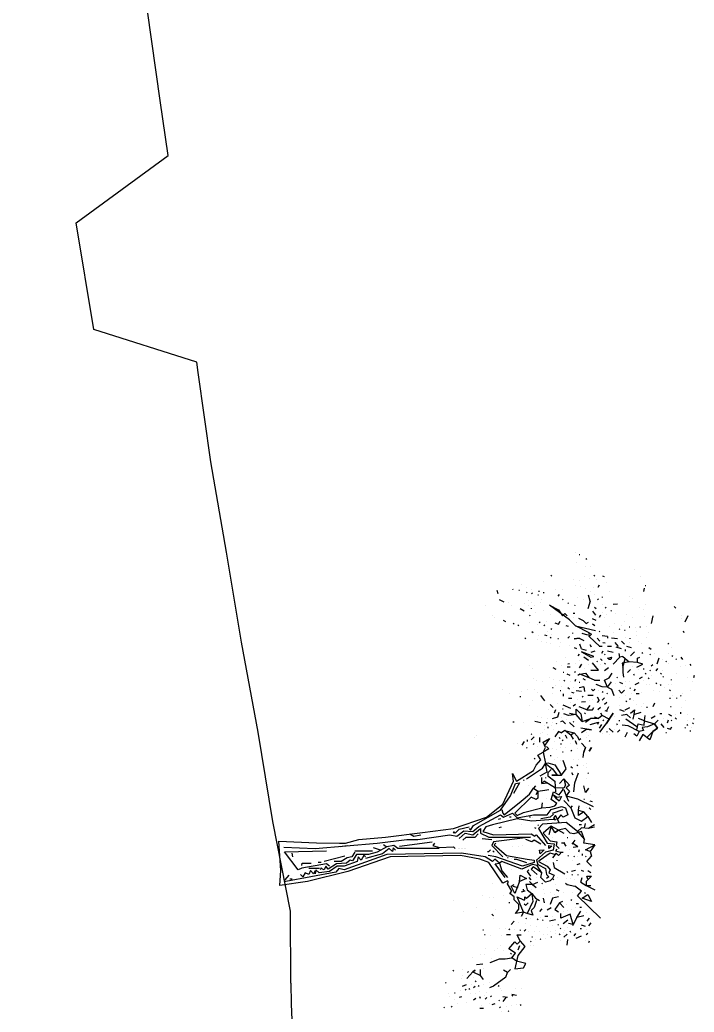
# Model space of a CAD drawing. Header units: inches. Extents: x -3368894 to 5148796, y 84 to 10864301.
# Drawn here: x 501850.91 to 501857.84, y 4346392.54 to 4346402.74 of the extents above; entities that cross this region are included whole.
import ezdxf

# ---------------------------------------------------------------- set-up
doc = ezdxf.new("R2010")
doc.units = ezdxf.units.IN
doc.header["$MEASUREMENT"] = 0
doc.layers.add('cm_linea di terra', color=4, linetype='Continuous', lineweight=25)
doc.layers.add('cp_alberi_linea', color=103, linetype='Continuous')

# ---------------------------------------------------------------- blocks, each defined once
blk = doc.blocks.new('tamarix')
at = {"layer": 'cp_alberi_linea', "color": 0, "linetype": 'ByBlock'}
for p, q in [((-0.006, -0.286), (0, 0)), ((0, 0), (0.149, -0.035)), ((0.03, -0.067), (0.032, -0.053)), ((0.04, -0.588), (0.03, -0.067)), ((0.047, -0.063), (0.087, -0.11)), ((0.125, -0.212), (0.331, -0.102)), ((0.149, -0.035), (0.298, -0.049)), ((0.331, -0.102), (0.271, -0.528)), ((0.298, -0.049), (0.451, -0.064)), ((0.38, -0.102), (0.316, -0.42)), ((0.451, -0.064), (0.37, -0.441)), ((0.043, -0.134), (0.046, -0.11)), ((0.267, -0.178), (0.306, -0.177)), ((0.026, -0.712), (-0.006, -0.286)), ((0.048, -0.247), (0.075, -0.228)), ((0.084, -0.277), (0.048, -0.247)), ((0.061, -0.311), (0.084, -0.277)), ((0.136, -0.252), (0.125, -0.212)), ((0.141, -0.509), (0.136, -0.252)), ((0.166, -0.257), (0.189, -0.261)), ((0.189, -0.261), (0.174, -0.354)), ((0.096, -0.389), (0.058, -0.375)), ((0.098, -0.334), (0.061, -0.311)), ((0.061, -0.359), (0.098, -0.334)), ((0.09, -0.381), (0.061, -0.359)), ((0.061, -0.417), (0.096, -0.389)), ((0.106, -0.431), (0.124, -0.322)), ((0.057, -0.526), (0.061, -0.417)), ((0.082, -0.475), (0.092, -0.46)), ((0.119, -0.498), (0.082, -0.475)), ((0.083, -0.516), (0.119, -0.498)), ((0.11, -0.449), (0.089, -0.435)), ((0.092, -0.46), (0.11, -0.449)), ((0.113, -0.535), (0.141, -0.509)), ((0.164, -0.457), (0.169, -0.425)), ((0.187, -0.708), (0.168, -0.489)), ((0.316, -0.42), (0.267, -1.055)), ((0.37, -0.441), (0.329, -0.676)), ((0.074, -0.624), (0.04, -0.588)), ((0.1, -0.614), (0.057, -0.526)), ((0.125, -0.609), (0.083, -0.516)), ((0.115, -0.712), (0.125, -0.609)), ((0.14, -0.659), (0.152, -0.589)), ((0.105, -1.165), (0.026, -0.712)), ((0.049, -0.678), (0.074, -0.624)), ((0.134, -1.136), (0.049, -0.678)), ((0.088, -0.684), (0.1, -0.614)), ((0.114, -0.822), (0.088, -0.684)), ((0.139, -0.755), (0.115, -0.712)), ((0.167, -0.728), (0.14, -0.659)), ((0.295, -0.677), (0.293, -0.749)), ((0.329, -0.676), (0.319, -0.736)), ((0.128, -0.777), (0.139, -0.755)), ((0.185, -0.827), (0.128, -0.777)), ((0.169, -0.776), (0.167, -0.728)), ((0.211, -0.814), (0.169, -0.776)), ((0.319, -0.736), (0.334, -0.875)), ((0.159, -0.839), (0.114, -0.822)), ((0.121, -0.864), (0.159, -0.839)), ((0.163, -0.902), (0.121, -0.864)), ((0.148, -1.091), (0.13, -0.913)), ((0.146, -0.916), (0.163, -0.902)), ((0.164, -0.95), (0.185, -0.827)), ((0.225, -0.817), (0.195, -0.996)), ((0.334, -0.875), (0.313, -1.152)), ((0.173, -1.04), (0.164, -0.95)), ((0.227, -1.008), (0.192, -1.074)), ((0.19, -1.17), (0.148, -1.091)), ((0.211, -1.149), (0.173, -1.04)), ((0.212, -1.142), (0.24, -1.116)), ((0.238, -1.082), (0.238, -1.082)), ((0.267, -1.055), (0.254, -1.364)), ((0.002, -1.88), (0.105, -1.165)), ((0.024, -1.893), (0.134, -1.136)), ((0.155, -1.197), (0.19, -1.17)), ((0.193, -1.211), (0.155, -1.197)), ((0.166, -1.23), (0.193, -1.211)), ((0.176, -1.256), (0.215, -1.222)), ((0.215, -1.222), (0.211, -1.149)), ((0.313, -1.152), (0.298, -1.532)), ((0.107, -1.675), (0.176, -1.256)), ((0.197, -1.276), (0.189, -1.617)), ((0.254, -1.364), (0.236, -1.474)), ((0.305, -1.404), (0.275, -1.439)), ((-1.508, -1.465), (-1.514, -1.456)), ((-1.373, -1.527), (-1.373, -1.527)), ((-1.269, -1.521), (-1.261, -1.515)), ((0.236, -1.474), (0.229, -1.807)), ((0.275, -1.439), (0.278, -1.512)), ((-1.512, -1.545), (-1.52, -1.534)), ((-1.497, -1.603), (-1.497, -1.603)), ((-1.446, -1.58), (-1.446, -1.58)), ((-1.434, -1.654), (-1.437, -1.629)), ((-1.408, -1.538), (-1.408, -1.538)), ((-1.384, -1.597), (-1.383, -1.59)), ((-1.151, -1.619), (-1.157, -1.611)), ((0.15, -1.617), (0.117, -1.677)), ((0.171, -1.638), (0.15, -1.617)), ((0.298, -1.532), (0.286, -1.855)), ((-1.498, -1.691), (-1.498, -1.691)), ((-1.372, -1.654), (-1.372, -1.654)), ((-1.365, -1.713), (-1.37, -1.702)), ((-1.318, -1.721), (-1.328, -1.678)), ((-1.248, -1.684), (-1.248, -1.684)), ((-1.22, -1.703), (-1.22, -1.703)), ((-1.157, -1.714), (-1.157, -1.714)), ((0.117, -1.677), (0.1, -1.824)), ((-1.587, -1.858), (-1.581, -1.821)), ((-1.474, -1.798), (-1.487, -1.772)), ((-1.419, -1.752), (-1.419, -1.752)), ((-1.419, -1.807), (-1.419, -1.807)), ((-1.364, -1.751), (-1.37, -1.743)), ((-1.35, -1.811), (-1.361, -1.792)), ((-1.32, -1.775), (-1.32, -1.775)), ((-1.295, -1.827), (-1.303, -1.819)), ((-1.257, -1.738), (-1.197, -1.812)), ((-1.254, -1.81), (-1.254, -1.81)), ((-1.197, -1.812), (-1.249, -1.883)), ((-1.189, -1.766), (-1.197, -1.755)), ((-1.197, -1.812), (-1.187, -1.838)), ((-1.187, -1.838), (-1.197, -1.812)), ((-1.057, -1.835), (-1.057, -1.835)), ((-0.576, -1.819), (-0.576, -1.819)), ((-0.443, -1.735), (-0.443, -1.735)), ((0.1, -1.824), (0.081, -1.838)), ((0.229, -1.807), (0.204, -1.875)), ((-1.553, -1.84), (-1.553, -1.84)), ((-1.543, -1.923), (-1.543, -1.923)), ((-1.483, -1.909), (-1.497, -1.89)), ((-1.482, -1.844), (-1.465, -1.84)), ((-1.458, -1.889), (-1.458, -1.889)), ((-1.43, -1.917), (-1.43, -1.917)), ((-1.411, -1.849), (-1.411, -1.849)), ((-1.347, -1.85), (-1.355, -1.841)), ((-1.34, -1.899), (-1.34, -1.899)), ((-1.294, -1.906), (-1.249, -1.883)), ((-1.249, -1.883), (-1.186, -1.893)), ((-1.184, -1.924), (-1.184, -1.924)), ((-1.137, -1.925), (-1.133, -1.861)), ((-1.033, -1.918), (-1.033, -1.918)), ((-0.067, -2.07), (0.002, -1.88)), ((-0.053, -2.127), (0.024, -1.893)), ((0.065, -1.931), (0.065, -1.931)), ((0.068, -1.915), (0.068, -1.915)), ((0.07, -1.901), (0.07, -1.901)), ((0.073, -1.885), (0.073, -1.885)), ((0.076, -1.868), (0.076, -1.868)), ((0.154, -1.929), (0.179, -1.967)), ((0.177, -1.894), (0.22, -1.964)), ((0.204, -1.875), (0.246, -1.954)), ((0.245, -1.858), (0.237, -1.864)), ((0.237, -1.864), (0.27, -1.91)), ((0.239, -1.847), (0.254, -1.859)), ((0.27, -1.91), (0.277, -2.014)), ((0.286, -1.855), (0.347, -2.209)), ((-1.65, -2.039), (-1.65, -2.039)), ((-1.602, -2.033), (-1.607, -2.022)), ((-1.56, -1.982), (-1.564, -1.95)), ((-1.53, -2.035), (-1.536, -2.027)), ((-1.477, -1.958), (-1.482, -1.947)), ((-1.38, -1.997), (-1.388, -1.955)), ((-1.308, -2.136), (-1.38, -1.997)), ((-1.334, -1.964), (-1.334, -1.964)), ((-1.133, -2.004), (-1.111, -2.104)), ((-1.098, -2.027), (-1.098, -2.027)), ((-1.039, -1.958), (-1.039, -1.958)), ((-0.979, -1.982), (-0.979, -1.982)), ((-0.845, -1.997), (-0.844, -1.99)), ((-0.795, -1.988), (-0.794, -1.981)), ((-0.551, -1.957), (-0.551, -1.957)), ((-0.445, -2.039), (-0.445, -2.039)), ((0.063, -1.947), (0.063, -1.947)), ((0.179, -1.967), (0.164, -2.06)), ((0.22, -1.964), (0.191, -2.04)), ((0.246, -1.954), (0.223, -2.046)), ((0.26, -2.011), (0.241, -2.025)), ((0.241, -2.025), (0.283, -2.063)), ((-1.653, -2.11), (-1.661, -2.102)), ((-1.611, -2.093), (-1.611, -2.093)), ((-1.515, -2.102), (-1.549, -2.065)), ((-1.518, -2.118), (-1.503, -2.073)), ((-1.441, -2.073), (-1.441, -2.073)), ((-1.415, -2.063), (-1.415, -2.063)), ((-1.38, -2.052), (-1.388, -2.044)), ((-1.308, -2.136), (-1.264, -2.16)), ((-1.264, -2.16), (-1.234, -2.124)), ((-1.111, -2.104), (-1.12, -2.16)), ((-1.024, -2.07), (-1.024, -2.07)), ((-1.005, -2.097), (-1.005, -2.097)), ((-0.98, -2.135), (-0.98, -2.135)), ((-0.863, -2.049), (-0.863, -2.049)), ((-0.696, -2.11), (-0.696, -2.11)), ((-0.666, -2.115), (-0.647, -2.101)), ((-0.473, -2.106), (-0.473, -2.106)), ((-0.115, -2.157), (-0.067, -2.07)), ((-0.112, -2.196), (-0.053, -2.127)), ((0.138, -2.127), (0.113, -2.226)), ((0.195, -2.12), (0.141, -2.199)), ((0.164, -2.06), (0.191, -2.095)), ((0.191, -2.04), (0.241, -2.127)), ((0.241, -2.127), (0.195, -2.12)), ((0.223, -2.046), (0.267, -2.115)), ((0.267, -2.115), (0.348, -2.353)), ((0.283, -2.063), (0.394, -2.361)), ((-1.613, -2.246), (-1.618, -2.236)), ((-1.605, -2.2), (-1.605, -2.2)), ((-1.604, -2.152), (-1.604, -2.152)), ((-1.512, -2.215), (-1.495, -2.17)), ((-1.496, -2.177), (-1.511, -2.167)), ((-1.44, -2.217), (-1.44, -2.217)), ((-1.236, -2.196), (-1.264, -2.16)), ((-1.237, -2.243), (-1.244, -2.331)), ((-1.109, -2.295), (-1.237, -2.243)), ((-1.163, -2.272), (-1.122, -2.231)), ((-1.12, -2.16), (-1.122, -2.231)), ((-1.122, -2.231), (-1.082, -2.276)), ((-1.082, -2.276), (-1.024, -2.214)), ((-1.074, -2.229), (-1.082, -2.221)), ((-1.031, -2.157), (-1.031, -2.157)), ((-1.024, -2.214), (-0.964, -2.288)), ((-0.887, -2.253), (-0.88, -2.213)), ((-0.881, -2.158), (-0.881, -2.158)), ((-0.817, -2.209), (-0.817, -2.209)), ((-0.799, -2.155), (-0.799, -2.155)), ((-0.607, -2.148), (-0.607, -2.148)), ((-0.479, -2.145), (-0.479, -2.145)), ((-0.348, -2.263), (-0.115, -2.157)), ((-0.331, -2.16), (-0.331, -2.16)), ((-0.296, -2.295), (-0.139, -2.216)), ((-0.208, -2.491), (-0.071, -2.236)), ((-0.139, -2.216), (-0.14, -2.263)), ((-0.14, -2.263), (-0.093, -2.223)), ((-0.093, -2.223), (-0.112, -2.196)), ((0.052, -2.216), (-0.082, -2.306)), ((0.055, -2.24), (-0.075, -2.346)), ((-0.071, -2.236), (-0.044, -2.16)), ((-0.022, -2.228), (-0.005, -2.214)), ((-0.003, -2.159), (-0.006, -2.175)), ((-0.006, -2.175), (0.008, -2.192)), ((0.087, -2.238), (0.052, -2.216)), ((0.069, -2.259), (0.055, -2.24)), ((0.141, -2.199), (0.072, -2.619)), ((0.072, -2.619), (0.087, -2.238)), ((0.207, -2.146), (0.156, -2.25)), ((0.249, -2.184), (0.207, -2.146)), ((0.26, -2.257), (0.249, -2.184)), ((0.347, -2.209), (0.453, -2.394)), ((1.176, -2.216), (1.176, -2.216)), ((1.195, -2.244), (1.195, -2.244)), ((-1.451, -2.28), (-1.451, -2.28)), ((-1.269, -2.293), (-1.269, -2.293)), ((-1.244, -2.331), (-1.201, -2.362)), ((-1.201, -2.362), (-1.163, -2.272)), ((-1.027, -2.381), (-1.109, -2.295)), ((-1.012, -2.328), (-1.055, -2.304)), ((-0.966, -2.343), (-1.027, -2.381)), ((-0.964, -2.288), (-0.991, -2.308)), ((-0.991, -2.308), (-0.966, -2.343)), ((-0.966, -2.343), (-0.898, -2.323)), ((-0.898, -2.323), (-0.905, -2.362)), ((-0.841, -2.308), (-0.841, -2.308)), ((-0.825, -2.256), (-0.831, -2.245)), ((-0.754, -2.316), (-0.781, -2.278)), ((-0.676, -2.424), (-0.679, -2.342)), ((-0.679, -2.342), (-0.638, -2.382)), ((-0.56, -2.3), (-0.558, -2.29)), ((-0.507, -2.356), (-0.466, -2.315)), ((-0.475, -2.368), (-0.392, -2.341)), ((-0.472, -2.249), (-0.472, -2.249)), ((-0.466, -2.315), (-0.447, -2.342)), ((-0.447, -2.342), (-0.363, -2.308)), ((-0.392, -2.341), (-0.381, -2.377)), ((-0.363, -2.308), (-0.347, -2.318)), ((-0.332, -2.313), (-0.348, -2.263)), ((-0.347, -2.318), (-0.34, -2.319)), ((-0.34, -2.319), (-0.332, -2.313)), ((-0.221, -2.274), (-0.3, -2.318)), ((-0.24, -2.479), (-0.127, -2.289)), ((-0.14, -2.263), (-0.221, -2.274)), ((-0.075, -2.346), (-0.146, -2.549)), ((-0.127, -2.289), (-0.14, -2.263)), ((0.156, -2.25), (0.103, -2.631)), ((0.223, -2.34), (0.217, -2.315)), ((0.28, -2.516), (0.26, -2.257)), ((0.308, -2.346), (0.305, -2.322)), ((-1.023, -2.439), (-1.023, -2.439)), ((-0.984, -2.452), (-0.99, -2.444)), ((-0.88, -2.445), (-0.88, -2.445)), ((-0.859, -2.418), (-0.872, -2.399)), ((-0.85, -2.362), (-0.857, -2.361)), ((-0.796, -2.428), (-0.796, -2.428)), ((-0.778, -2.359), (-0.778, -2.359)), ((-0.744, -2.444), (-0.749, -2.436)), ((-0.676, -2.424), (-0.718, -2.393)), ((-0.698, -2.459), (-0.676, -2.424)), ((-0.698, -2.459), (-0.676, -2.424)), ((-0.676, -2.424), (-0.512, -2.386)), ((-0.638, -2.382), (-0.591, -2.39)), ((-0.593, -2.445), (-0.61, -2.459)), ((-0.591, -2.39), (-0.537, -2.351)), ((-0.552, -2.444), (-0.555, -2.458)), ((-0.512, -2.386), (-0.552, -2.444)), ((-0.537, -2.351), (-0.507, -2.356)), ((-0.36, -2.435), (-0.475, -2.368)), ((-0.468, -2.472), (-0.472, -2.434)), ((-0.395, -2.358), (-0.42, -2.409)), ((-0.36, -2.435), (-0.298, -2.453)), ((-0.341, -2.51), (-0.36, -2.435)), ((-0.36, -2.435), (-0.36, -2.435)), ((-0.222, -2.369), (-0.222, -2.369)), ((-0.129, -2.442), (-0.178, -2.537)), ((-0.125, -2.419), (-0.129, -2.442)), ((-0.112, -2.387), (-0.112, -2.387)), ((-0.101, -2.358), (-0.099, -2.351)), ((0.008, -2.424), (0.008, -2.424)), ((0.307, -2.456), (0.309, -2.442)), ((0.348, -2.353), (0.319, -2.379)), ((0.319, -2.379), (0.344, -2.479)), ((0.36, -2.379), (0.341, -2.39)), ((0.341, -2.39), (0.453, -2.586)), ((0.399, -2.376), (0.36, -2.379)), ((0.394, -2.361), (0.524, -2.485)), ((0.453, -2.394), (0.668, -2.54)), ((-1.028, -2.469), (-1.028, -2.469)), ((-0.977, -2.556), (-0.983, -2.548)), ((-0.975, -2.501), (-0.975, -2.501)), ((-0.947, -2.475), (-0.946, -2.466)), ((-0.89, -2.508), (-0.89, -2.508)), ((-0.846, -2.53), (-0.846, -2.53)), ((-0.82, -2.472), (-0.82, -2.472)), ((-0.757, -2.482), (-0.757, -2.482)), ((-0.724, -2.512), (-0.698, -2.459)), ((-0.674, -2.503), (-0.724, -2.512)), ((-0.584, -2.535), (-0.698, -2.459)), ((-0.647, -2.539), (-0.674, -2.503)), ((-0.581, -2.574), (-0.647, -2.539)), ((-0.61, -2.459), (-0.59, -2.486)), ((-0.503, -2.538), (-0.584, -2.535)), ((-0.503, -2.538), (-0.556, -2.57)), ((-0.555, -2.458), (-0.524, -2.463)), ((-0.524, -2.463), (-0.541, -2.477)), ((-0.541, -2.477), (-0.503, -2.538)), ((-0.458, -2.498), (-0.503, -2.538)), ((-0.46, -2.467), (-0.468, -2.472)), ((-0.459, -2.46), (-0.443, -2.462)), ((-0.4, -2.493), (-0.458, -2.498)), ((-0.456, -2.539), (-0.456, -2.539)), ((-0.412, -2.563), (-0.4, -2.493)), ((-0.376, -2.535), (-0.412, -2.563)), ((-0.335, -2.535), (-0.362, -2.554)), ((-0.298, -2.453), (-0.341, -2.51)), ((-0.272, -2.529), (-0.324, -2.554)), ((-0.258, -2.548), (-0.272, -2.529)), ((-0.211, -2.596), (-0.24, -2.479)), ((-0.19, -2.614), (-0.208, -2.491)), ((-0.146, -2.549), (-0.167, -2.618)), ((-0.002, -2.487), (-0.002, -2.487)), ((0.001, -2.526), (0.001, -2.526)), ((0.22, -2.547), (0.22, -2.547)), ((0.233, -2.659), (0.28, -2.516)), ((0.344, -2.479), (0.289, -2.518)), ((0.289, -2.518), (0.293, -2.686)), ((0.34, -2.502), (0.313, -2.522)), ((0.313, -2.522), (0.333, -2.59)), ((0.476, -2.692), (0.34, -2.502)), ((0.524, -2.485), (0.641, -2.559)), ((0.642, -2.6), (0.543, -2.519)), ((0.746, -2.545), (0.663, -2.572)), ((0.668, -2.54), (0.746, -2.545)), ((-0.985, -2.603), (-0.985, -2.603)), ((-0.949, -2.633), (-0.949, -2.633)), ((-0.942, -2.586), (-0.942, -2.586)), ((-0.898, -2.555), (-0.898, -2.555)), ((-0.872, -2.645), (-0.872, -2.645)), ((-0.788, -2.611), (-0.794, -2.603)), ((-0.77, -2.559), (-0.778, -2.551)), ((-0.763, -2.663), (-0.758, -2.633)), ((-0.761, -2.592), (-0.761, -2.592)), ((-0.676, -2.615), (-0.696, -2.588)), ((-0.569, -2.647), (-0.617, -2.649)), ((-0.556, -2.57), (-0.586, -2.606)), ((-0.412, -2.563), (-0.45, -2.595)), ((-0.412, -2.563), (-0.397, -2.62)), ((-0.348, -2.612), (-0.348, -2.612)), ((-0.255, -2.572), (-0.319, -2.626)), ((-0.31, -2.675), (-0.236, -2.599)), ((-0.31, -2.675), (-0.226, -2.641)), ((-0.22, -2.65), (-0.27, -2.72)), ((-0.236, -2.599), (-0.255, -2.572)), ((-0.226, -2.641), (-0.211, -2.596)), ((-0.171, -2.641), (-0.22, -2.65)), ((-0.167, -2.618), (-0.19, -2.614)), ((-0.107, -2.747), (-0.171, -2.641)), ((-0.016, -2.714), (0.036, -2.651)), ((0.023, -2.625), (0.056, -2.568)), ((0.036, -2.651), (0.023, -2.625)), ((0.103, -2.631), (0.074, -2.667)), ((0.275, -2.652), (0.276, -2.643)), ((0.333, -2.59), (0.349, -2.784)), ((0.453, -2.586), (0.509, -2.681)), ((0.641, -2.559), (0.642, -2.6)), ((0.664, -2.651), (0.659, -2.643)), ((0.663, -2.572), (0.742, -2.76)), ((1.047, -2.65), (1.047, -2.65)), ((1.263, -2.647), (1.266, -2.631)), ((1.566, -2.649), (1.566, -2.649)), ((1.617, -2.586), (1.617, -2.586)), ((2.359, -2.626), (2.359, -2.626)), ((2.381, -2.599), (2.381, -2.599)), ((2.498, -2.553), (2.498, -2.553)), ((-0.979, -2.668), (-0.978, -2.661)), ((-0.97, -2.758), (-0.961, -2.75)), ((-0.948, -2.714), (-0.948, -2.714)), ((-0.916, -2.662), (-0.916, -2.662)), ((-0.916, -2.719), (-0.916, -2.719)), ((-0.86, -2.76), (-0.866, -2.751)), ((-0.864, -2.694), (-0.864, -2.694)), ((-0.808, -2.737), (-0.812, -2.672)), ((-0.771, -2.71), (-0.771, -2.71)), ((-0.704, -2.745), (-0.734, -2.78)), ((-0.642, -2.803), (-0.704, -2.745)), ((-0.692, -2.668), (-0.675, -2.711)), ((-0.584, -2.74), (-0.643, -2.707)), ((-0.581, -2.806), (-0.584, -2.74)), ((-0.527, -2.726), (-0.527, -2.726)), ((-0.525, -2.671), (-0.525, -2.671)), ((-0.476, -2.663), (-0.476, -2.663)), ((-0.421, -2.664), (-0.413, -2.658)), ((-0.41, -2.697), (-0.356, -2.658)), ((-0.403, -2.746), (-0.41, -2.697)), ((-0.384, -2.773), (-0.403, -2.746)), ((-0.362, -2.739), (-0.374, -2.713)), ((-0.334, -2.719), (-0.362, -2.739)), ((-0.356, -2.658), (-0.31, -2.675)), ((-0.322, -2.745), (-0.354, -2.795)), ((-0.27, -2.72), (-0.334, -2.719)), ((-0.294, -2.764), (-0.322, -2.745)), ((-0.249, -2.74), (-0.294, -2.764)), ((-0.189, -2.662), (-0.249, -2.74)), ((-0.202, -2.741), (-0.202, -2.741)), ((-0.177, -2.68), (-0.189, -2.662)), ((-0.124, -2.792), (-0.177, -2.68)), ((-0.115, -2.691), (-0.074, -2.69)), ((-0.081, -2.737), (-0.115, -2.691)), ((-0.097, -2.83), (-0.107, -2.747)), ((-0.074, -2.69), (-0.081, -2.737)), ((0.085, -2.683), (-0.037, -2.759)), ((0.144, -2.717), (-0.017, -2.779)), ((0.074, -2.667), (0.085, -2.683)), ((0.184, -2.764), (0.144, -2.717)), ((0.148, -2.693), (0.157, -2.68)), ((0.175, -2.722), (0.185, -2.716)), ((0.213, -2.881), (0.233, -2.659)), ((0.264, -2.674), (0.264, -2.674)), ((0.293, -2.686), (0.27, -2.826)), ((0.444, -2.742), (0.476, -2.692)), ((0.455, -2.76), (0.444, -2.742)), ((0.525, -2.772), (0.492, -2.743)), ((0.509, -2.681), (0.565, -2.731)), ((0.565, -2.731), (0.525, -2.772)), ((0.585, -2.758), (0.565, -2.731)), ((0.604, -2.682), (0.604, -2.682)), ((0.67, -2.676), (0.75, -2.857)), ((0.985, -2.735), (0.98, -2.727)), ((1.053, -2.715), (1.018, -2.685)), ((1.065, -2.748), (1.048, -2.746)), ((1.248, -2.74), (1.248, -2.74)), ((1.519, -2.751), (1.509, -2.75)), ((2.295, -2.728), (2.315, -2.707)), ((2.5, -2.745), (2.531, -2.702)), ((2.594, -2.698), (2.628, -2.694)), ((-1.084, -2.811), (-1.029, -2.828)), ((-1.027, -2.756), (-1.027, -2.756)), ((-0.974, -2.829), (-0.999, -2.792)), ((-0.953, -2.799), (-0.953, -2.799)), ((-0.931, -2.813), (-0.931, -2.813)), ((-0.901, -2.777), (-0.909, -2.768)), ((-0.906, -2.848), (-0.906, -2.848)), ((-0.858, -2.808), (-0.829, -2.86)), ((-0.801, -2.793), (-0.754, -2.801)), ((-0.777, -2.893), (-0.801, -2.793)), ((-0.735, -2.828), (-0.735, -2.828)), ((-0.697, -2.841), (-0.642, -2.803)), ((-0.634, -2.837), (-0.642, -2.803)), ((-0.634, -2.837), (-0.634, -2.837)), ((-0.551, -2.77), (-0.551, -2.77)), ((-0.526, -2.822), (-0.507, -2.794)), ((-0.45, -2.796), (-0.45, -2.796)), ((-0.384, -2.773), (-0.401, -2.787)), ((-0.354, -2.795), (-0.384, -2.773)), ((-0.384, -2.831), (-0.384, -2.831)), ((-0.277, -2.808), (-0.358, -2.907)), ((-0.222, -2.809), (-0.277, -2.808)), ((-0.205, -2.85), (-0.212, -2.849)), ((-0.134, -2.855), (-0.174, -2.808)), ((-0.161, -2.874), (-0.134, -2.855)), ((-0.146, -2.836), (-0.124, -2.792)), ((-0.11, -2.852), (-0.132, -2.896)), ((-0.096, -2.868), (-0.11, -2.852)), ((-0.037, -2.847), (-0.097, -2.83)), ((-0.057, -2.82), (-0.075, -2.786)), ((-0.075, -2.786), (-0.043, -2.791)), ((-0.043, -2.791), (-0.057, -2.82)), ((-0.017, -2.779), (-0.037, -2.847)), ((0.002, -2.813), (-0.019, -2.881)), ((0.09, -2.756), (0.002, -2.813)), ((0.035, -2.842), (0.035, -2.842)), ((0.147, -2.846), (0.065, -2.809)), ((0.078, -2.873), (0.147, -2.846)), ((0.147, -2.846), (0.09, -2.756)), ((0.095, -2.916), (0.147, -2.846)), ((0.161, -3.006), (0.184, -2.764)), ((0.242, -2.852), (0.241, -2.756)), ((0.267, -2.89), (0.242, -2.852)), ((0.27, -2.826), (0.317, -2.874)), ((0.349, -2.784), (0.342, -2.869)), ((0.349, -2.784), (0.401, -2.799)), ((0.434, -2.846), (0.434, -2.846)), ((0.525, -2.772), (0.455, -2.76)), ((0.525, -2.772), (0.523, -2.843)), ((0.523, -2.843), (0.523, -2.884)), ((0.528, -2.957), (0.617, -2.852)), ((0.585, -2.758), (0.585, -2.758)), ((0.598, -2.825), (0.596, -2.879)), ((0.598, -2.825), (0.658, -2.835)), ((0.617, -2.852), (0.598, -2.825)), ((0.677, -2.821), (0.705, -2.897)), ((0.742, -2.76), (0.793, -2.799)), ((0.793, -2.799), (0.839, -2.855)), ((0.839, -2.855), (0.891, -2.832)), ((0.865, -2.797), (0.858, -2.786)), ((0.891, -2.832), (0.912, -2.891)), ((0.978, -2.839), (0.978, -2.839)), ((1.014, -2.812), (1.008, -2.803)), ((1.035, -2.825), (1.035, -2.825)), ((1.058, -2.788), (1.083, -2.823)), ((1.118, -2.805), (1.112, -2.797)), ((1.41, -2.829), (1.41, -2.829)), ((1.562, -2.775), (1.562, -2.775)), ((1.577, -2.832), (1.577, -2.832)), ((2.233, -2.854), (2.244, -2.846)), ((2.257, -2.81), (2.266, -2.802)), ((2.454, -2.819), (2.454, -2.819)), ((2.484, -2.783), (2.484, -2.783)), ((2.608, -2.858), (2.616, -2.853)), ((-1.029, -2.916), (-1.015, -2.973)), ((-0.981, -2.914), (-1.002, -2.896)), ((-0.964, -2.869), (-0.949, -2.865)), ((-0.884, -2.906), (-0.897, -2.897)), ((-0.884, -2.906), (-0.867, -2.861)), ((-0.884, -2.906), (-0.777, -2.893)), ((-0.821, -2.957), (-0.884, -2.906)), ((-0.821, -2.957), (-0.764, -3.007)), ((-0.816, -3.03), (-0.821, -2.957)), ((-0.736, -2.876), (-0.736, -2.876)), ((-0.733, -2.917), (-0.733, -2.917)), ((-0.67, -2.87), (-0.67, -2.87)), ((-0.64, -2.932), (-0.631, -2.924)), ((-0.557, -2.953), (-0.557, -2.953)), ((-0.55, -2.866), (-0.55, -2.866)), ((-0.469, -2.912), (-0.498, -2.987)), ((-0.452, -2.898), (-0.469, -2.912)), ((-0.407, -2.913), (-0.407, -2.913)), ((-0.354, -2.938), (-0.339, -2.934)), ((-0.142, -2.902), (-0.161, -2.874)), ((-0.132, -2.896), (-0.136, -2.926)), ((-0.055, -2.868), (-0.093, -2.893)), ((-0.081, -2.967), (-0.038, -2.95)), ((-0.019, -2.881), (-0.055, -2.868)), ((-0.046, -2.958), (-0.041, -2.925)), ((0.095, -2.916), (0.056, -2.965)), ((0.078, -2.873), (0.095, -2.916)), ((0.095, -2.916), (0.078, -2.873)), ((0.1, -2.989), (0.095, -2.916)), ((0.173, -2.936), (0.249, -2.911)), ((0.247, -2.965), (0.2, -2.917)), ((0.202, -2.903), (0.213, -2.881)), ((0.229, -2.884), (0.202, -2.903)), ((0.249, -2.911), (0.229, -2.884)), ((0.277, -2.882), (0.297, -2.998)), ((0.317, -2.874), (0.332, -2.987)), ((0.342, -2.869), (0.35, -2.918)), ((0.35, -2.918), (0.37, -2.945)), ((0.37, -2.945), (0.419, -2.891)), ((0.389, -2.972), (0.418, -2.946)), ((0.418, -2.946), (0.462, -2.922)), ((0.419, -2.891), (0.492, -2.927)), ((0.433, -2.955), (0.432, -3.003)), ((0.462, -2.922), (0.433, -2.955)), ((0.492, -2.927), (0.452, -2.982)), ((0.6, -2.959), (0.489, -2.95)), ((0.516, -3.033), (0.528, -2.957)), ((0.665, -2.898), (0.6, -2.959)), ((0.606, -2.922), (0.606, -2.922)), ((0.652, -2.872), (0.645, -2.871)), ((0.656, -2.992), (0.665, -2.938)), ((0.665, -2.938), (0.656, -2.992)), ((0.727, -2.956), (0.656, -2.992)), ((0.695, -2.903), (0.665, -2.898)), ((0.722, -2.941), (0.695, -2.903)), ((0.705, -2.897), (0.792, -2.895)), ((0.792, -2.895), (0.727, -2.956)), ((0.75, -2.857), (0.792, -2.895)), ((0.797, -2.92), (0.763, -2.986)), ((0.912, -2.891), (0.792, -2.895)), ((0.792, -2.895), (0.797, -2.92)), ((0.862, -2.964), (0.863, -2.954)), ((0.936, -2.952), (0.912, -2.891)), ((0.912, -2.891), (0.955, -2.922)), ((0.963, -2.932), (0.936, -2.952)), ((0.955, -2.922), (1.015, -2.907)), ((1.041, -2.976), (0.979, -2.918)), ((1.015, -2.907), (1.041, -2.976)), ((1.067, -2.878), (1.021, -2.87)), ((1.103, -2.891), (1.103, -2.891)), ((1.116, -2.917), (1.116, -2.917)), ((1.143, -2.938), (1.143, -2.938)), ((1.176, -2.944), (1.176, -2.944)), ((1.212, -2.916), (1.238, -2.858)), ((1.264, -2.934), (1.264, -2.934)), ((1.281, -2.889), (1.281, -2.889)), ((1.451, -2.869), (1.451, -2.869)), ((1.526, -2.937), (1.526, -2.937)), ((1.564, -2.912), (1.564, -2.912)), ((1.655, -2.941), (1.655, -2.941)), ((1.674, -2.913), (1.674, -2.913)), ((1.777, -2.923), (1.777, -2.923)), ((1.813, -2.895), (1.813, -2.895)), ((2.092, -2.903), (2.1, -2.894)), ((2.374, -2.932), (2.403, -2.896)), ((2.45, -2.945), (2.45, -2.945)), ((2.591, -2.92), (2.592, -2.913)), ((2.649, -2.946), (2.649, -2.946)), ((-1.081, -3.041), (-1.096, -3.032)), ((-1.068, -3.005), (-1.068, -3.005)), ((-1.002, -3.04), (-1.013, -3.021)), ((-0.961, -3.037), (-0.961, -3.037)), ((-0.945, -2.985), (-0.942, -2.969)), ((-0.928, -3.028), (-0.905, -2.991)), ((-0.848, -3.08), (-0.874, -3.051)), ((-0.867, -3.196), (-0.603, -3)), ((-0.726, -3.021), (-0.723, -3.004)), ((-0.716, -2.958), (-0.716, -2.958)), ((-0.684, -2.997), (-0.68, -2.973)), ((-0.682, -3.131), (-0.634, -3.043)), ((-0.634, -3.043), (-0.606, -3.105)), ((-0.603, -3), (-0.563, -3.048)), ((-0.563, -3.048), (-0.498, -2.987)), ((-0.469, -3.056), (-0.51, -3.104)), ((-0.469, -3.056), (-0.424, -3.078)), ((-0.428, -2.998), (-0.428, -2.998)), ((-0.415, -2.96), (-0.415, -2.96)), ((-0.386, -3.036), (-0.393, -3.035)), ((-0.385, -2.981), (-0.377, -2.975)), ((-0.343, -3.019), (-0.346, -2.98)), ((-0.281, -3.077), (-0.285, -3.045)), ((-0.231, -3.006), (-0.231, -3.006)), ((-0.195, -3.036), (-0.201, -3.028)), ((-0.185, -2.973), (-0.177, -2.968)), ((-0.117, -2.994), (-0.117, -2.994)), ((-0.107, -3.082), (-0.106, -3.034)), ((-0.107, -3.082), (-0.059, -3.035)), ((-0.032, -3.063), (-0.067, -3.026)), ((0.003, -2.997), (0.004, -2.99)), ((0.032, -3.066), (0.045, -3.028)), ((0.045, -3.028), (0.1, -2.989)), ((0.049, -3.107), (0.161, -3.006)), ((0.22, -2.985), (0.247, -2.965)), ((0.235, -3.035), (0.22, -2.985)), ((0.309, -3.023), (0.235, -3.035)), ((0.389, -3.02), (0.3, -3.077)), ((0.332, -2.987), (0.309, -3.023)), ((0.431, -3.051), (0.374, -3.065)), ((0.431, -3.051), (0.382, -3.162)), ((0.432, -3.003), (0.389, -2.972)), ((0.389, -3.02), (0.389, -3.02)), ((0.498, -3.038), (0.431, -3.051)), ((0.473, -3.091), (0.431, -3.051)), ((0.452, -2.982), (0.499, -3.031)), ((0.499, -3.031), (0.516, -3.033)), ((0.542, -3.062), (0.514, -3.04)), ((0.608, -3.056), (0.535, -3.101)), ((0.608, -3.056), (0.542, -3.062)), ((0.569, -3.002), (0.608, -3.056)), ((0.608, -3.056), (0.608, -3.056)), ((0.763, -2.986), (0.649, -3.039)), ((0.656, -2.992), (0.649, -3.039)), ((0.649, -3.039), (0.704, -3.096)), ((0.8, -3.049), (0.8, -3.049)), ((0.823, -2.996), (0.823, -2.996)), ((0.834, -3.031), (0.834, -3.031)), ((0.912, -3.034), (0.912, -3.034)), ((0.936, -2.99), (0.936, -2.99)), ((1.002, -3.025), (1.002, -3.025)), ((1.096, -3.081), (1.049, -3.033)), ((1.085, -2.96), (1.085, -2.96)), ((1.128, -3.031), (1.128, -3.031)), ((1.161, -2.979), (1.147, -2.977)), ((1.17, -3.022), (1.17, -3.022)), ((1.2, -3.033), (1.2, -3.033)), ((1.208, -2.98), (1.202, -2.972)), ((1.239, -3.04), (1.246, -3.099)), ((1.248, -2.986), (1.248, -2.986)), ((1.338, -3.018), (1.338, -3.018)), ((1.347, -3.067), (1.383, -3.04)), ((1.431, -2.993), (1.491, -2.962)), ((1.628, -3.001), (1.628, -3.001)), ((2.063, -3.018), (2.063, -3.018)), ((2.107, -3.039), (2.107, -3.039)), ((2.139, -2.989), (2.151, -2.975)), ((2.211, -3.049), (2.211, -3.049)), ((2.248, -2.967), (2.248, -2.967)), ((2.317, -2.987), (2.325, -2.979)), ((2.345, -3.047), (2.345, -3.047)), ((2.392, -3.007), (2.385, -3.006)), ((2.411, -3.041), (2.411, -3.041)), ((2.421, -2.981), (2.421, -2.981)), ((2.446, -3.016), (2.446, -3.016)), ((2.473, -2.996), (2.473, -2.996)), ((2.536, -3.047), (2.547, -3.04)), ((2.555, -2.993), (2.563, -2.987)), ((2.578, -3.045), (2.578, -3.045)), ((2.61, -2.995), (2.61, -2.995)), ((-0.982, -3.067), (-0.982, -3.067)), ((-0.897, -3.088), (-0.924, -3.06)), ((-0.791, -3.065), (-0.791, -3.065)), ((-0.606, -3.105), (-0.682, -3.131)), ((-0.593, -3.083), (-0.584, -3.075)), ((-0.51, -3.104), (-0.571, -3.183)), ((-0.554, -3.08), (-0.554, -3.08)), ((-0.51, -3.104), (-0.518, -3.151)), ((-0.47, -3.111), (-0.51, -3.104)), ((-0.426, -3.173), (-0.47, -3.111)), ((-0.45, -3.131), (-0.418, -3.126)), ((-0.418, -3.126), (-0.426, -3.173)), ((-0.392, -3.171), (-0.364, -3.145)), ((-0.367, -3.104), (-0.353, -3.082)), ((-0.323, -3.19), (-0.269, -3.151)), ((-0.269, -3.151), (-0.223, -3.206)), ((-0.221, -3.152), (-0.213, -3.146)), ((-0.185, -3.117), (-0.201, -3.114)), ((-0.2, -3.067), (-0.2, -3.067)), ((-0.174, -3.2), (-0.15, -3.156)), ((-0.14, -3.093), (-0.162, -3.082)), ((-0.15, -3.156), (-0.112, -3.258)), ((-0.112, -3.258), (-0.078, -3.151)), ((-0.078, -3.151), (-0.042, -3.164)), ((0.049, -3.107), (-0.042, -3.164)), ((-0.042, -3.164), (0.042, -3.147)), ((0.042, -3.147), (0.032, -3.066)), ((0.08, -3.153), (0.049, -3.107)), ((0.061, -3.222), (0.08, -3.153)), ((0.087, -3.066), (0.087, -3.066)), ((0.112, -3.159), (0.116, -3.135)), ((0.194, -3.1), (0.15, -3.165)), ((0.3, -3.077), (0.194, -3.1)), ((0.239, -3.203), (0.21, -3.144)), ((0.21, -3.144), (0.264, -3.152)), ((0.264, -3.152), (0.239, -3.203)), ((0.264, -3.152), (0.309, -3.167)), ((0.3, -3.077), (0.321, -3.097)), ((0.458, -3.136), (0.55, -3.159)), ((0.511, -3.064), (0.473, -3.091)), ((0.535, -3.101), (0.511, -3.064)), ((0.55, -3.159), (0.644, -3.215)), ((0.629, -3.155), (0.655, -3.145)), ((0.7, -3.16), (0.719, -3.146)), ((0.704, -3.096), (0.795, -3.079)), ((0.879, -3.093), (0.88, -3.086)), ((0.922, -3.124), (0.922, -3.124)), ((0.929, -3.078), (0.929, -3.078)), ((0.969, -3.084), (0.962, -3.083)), ((0.995, -3.112), (1.006, -3.107)), ((1.012, -3.156), (1.047, -3.145)), ((1.024, -3.086), (1.034, -3.078)), ((1.038, -3.198), (1.095, -3.145)), ((1.095, -3.145), (1.056, -3.235)), ((1.077, -3.109), (1.096, -3.081)), ((1.096, -3.081), (1.077, -3.109)), ((1.077, -3.109), (1.096, -3.081)), ((1.095, -3.145), (1.077, -3.109)), ((1.199, -3.139), (1.164, -3.164)), ((1.186, -3.072), (1.179, -3.071)), ((1.195, -3.121), (1.199, -3.139)), ((1.231, -3.134), (1.231, -3.134)), ((1.246, -3.099), (1.29, -3.12)), ((1.32, -3.087), (1.29, -3.065)), ((1.314, -3.165), (1.315, -3.158)), ((1.386, -3.122), (1.386, -3.122)), ((1.495, -3.082), (1.495, -3.082)), ((1.547, -3.1), (1.549, -3.091)), ((1.567, -3.127), (1.567, -3.127)), ((1.632, -3.121), (1.632, -3.121)), ((1.656, -3.077), (1.656, -3.077)), ((1.729, -3.161), (1.75, -3.133)), ((2.004, -3.142), (2.004, -3.142)), ((2.024, -3.107), (2.024, -3.107)), ((2.041, -3.062), (2.041, -3.062)), ((2.056, -3.16), (2.065, -3.152)), ((2.086, -3.124), (2.097, -3.102)), ((2.125, -3.138), (2.125, -3.138)), ((2.19, -3.117), (2.201, -3.112)), ((2.23, -3.076), (2.239, -3.07)), ((2.234, -3.141), (2.234, -3.141)), ((2.349, -3.127), (2.349, -3.127)), ((2.439, -3.118), (2.439, -3.118)), ((2.461, -3.131), (2.461, -3.131)), ((2.513, -3.106), (2.514, -3.099)), ((2.527, -3.165), (2.528, -3.156)), ((2.548, -3.121), (2.55, -3.112)), ((-0.174, -3.2), (-0.223, -3.206)), ((-0.112, -3.258), (-0.174, -3.2)), ((0.091, -3.291), (0.061, -3.222)), ((0.067, -3.287), (0.061, -3.222)), ((0.075, -3.183), (0.12, -3.2)), ((0.186, -3.235), (0.119, -3.263)), ((0.15, -3.165), (0.186, -3.235)), ((0.186, -3.235), (0.239, -3.203)), ((0.251, -3.277), (0.27, -3.263)), ((0.382, -3.162), (0.279, -3.306)), ((0.281, -3.241), (0.281, -3.241)), ((0.364, -3.231), (0.365, -3.224)), ((0.432, -3.252), (0.504, -3.247)), ((0.473, -3.29), (0.432, -3.252)), ((0.715, -3.217), (0.725, -3.211)), ((0.783, -3.238), (0.783, -3.238)), ((0.791, -3.191), (0.791, -3.191)), ((0.881, -3.182), (0.875, -3.172)), ((0.887, -3.245), (0.887, -3.245)), ((0.935, -3.246), (0.975, -3.236)), ((0.96, -3.178), (0.96, -3.178)), ((1.019, -3.26), (0.978, -3.277)), ((1.038, -3.198), (0.995, -3.215)), ((1.056, -3.235), (1.019, -3.26)), ((1.056, -3.235), (1.038, -3.198)), ((1.171, -3.206), (1.117, -3.245)), ((1.164, -3.252), (1.174, -3.245)), ((1.209, -3.179), (1.209, -3.179)), ((1.239, -3.289), (1.243, -3.208)), ((1.264, -3.221), (1.239, -3.289)), ((1.243, -3.208), (1.267, -3.164)), ((1.309, -3.243), (1.354, -3.171)), ((1.373, -3.246), (1.373, -3.246)), ((1.41, -3.269), (1.415, -3.236)), ((1.443, -3.258), (1.443, -3.258)), ((1.47, -3.19), (1.447, -3.187)), ((1.504, -3.172), (1.506, -3.165)), ((1.507, -3.261), (1.523, -3.247)), ((1.543, -3.186), (1.543, -3.186)), ((1.598, -3.228), (1.609, -3.22)), ((1.617, -3.174), (1.617, -3.174)), ((1.645, -3.291), (1.664, -3.263)), ((1.686, -3.233), (1.687, -3.226)), ((1.759, -3.221), (1.759, -3.221)), ((1.808, -3.174), (1.808, -3.174)), ((1.956, -3.23), (1.956, -3.23)), ((1.993, -3.252), (1.993, -3.252)), ((2.037, -3.236), (2.038, -3.229)), ((2.095, -3.173), (2.095, -3.173)), ((2.141, -3.181), (2.15, -3.175)), ((2.206, -3.223), (2.184, -3.26)), ((2.184, -3.26), (2.211, -3.281)), ((2.212, -3.377), (2.392, -3.198)), ((2.298, -3.19), (2.298, -3.19)), ((2.392, -3.198), (2.33, -3.284)), ((2.645, -3.175), (2.645, -3.175)), ((0.327, -3.306), (0.338, -3.284)), ((0.408, -3.296), (0.408, -3.296)), ((0.57, -3.282), (0.57, -3.282)), ((0.62, -3.314), (0.628, -3.308)), ((0.686, -3.308), (0.686, -3.308)), ((0.705, -3.28), (0.705, -3.28)), ((0.724, -3.307), (0.724, -3.307)), ((0.792, -3.287), (0.844, -3.303)), ((0.888, -3.327), (0.844, -3.303)), ((0.844, -3.303), (0.888, -3.327)), ((0.845, -3.358), (0.878, -3.387)), ((0.878, -3.387), (0.845, -3.358)), ((0.888, -3.327), (0.941, -3.295)), ((0.978, -3.277), (0.989, -3.295)), ((0.99, -3.351), (0.99, -3.351)), ((1.036, -3.358), (1.036, -3.358)), ((1.072, -3.371), (1.044, -3.312)), ((1.072, -3.371), (1.092, -3.312)), ((1.159, -3.338), (1.239, -3.289)), ((1.238, -3.336), (1.159, -3.338)), ((1.159, -3.338), (1.175, -3.429)), ((1.159, -3.338), (1.159, -3.338)), ((1.292, -3.297), (1.238, -3.336)), ((1.239, -3.289), (1.292, -3.297)), ((1.268, -3.403), (1.311, -3.332)), ((1.277, -3.35), (1.277, -3.35)), ((1.341, -3.296), (1.328, -3.27)), ((1.354, -3.403), (1.354, -3.363)), ((1.391, -3.321), (1.391, -3.321)), ((1.459, -3.301), (1.47, -3.279)), ((1.463, -3.38), (1.479, -3.328)), ((1.506, -3.411), (1.504, -3.363)), ((1.514, -3.3), (1.514, -3.3)), ((1.597, -3.338), (1.575, -3.327)), ((1.582, -3.281), (1.582, -3.281)), ((1.674, -3.351), (1.668, -3.342)), ((1.729, -3.305), (1.734, -3.274)), ((1.753, -3.364), (1.753, -3.364)), ((1.763, -3.303), (1.765, -3.287)), ((1.839, -3.275), (1.839, -3.275)), ((1.949, -3.334), (1.949, -3.334)), ((2.042, -3.349), (2.028, -3.33)), ((2.144, -3.356), (2.155, -3.334)), ((2.283, -3.341), (2.256, -3.36)), ((2.33, -3.284), (2.263, -3.313)), ((2.263, -3.313), (2.283, -3.341)), ((2.425, -3.347), (2.433, -3.341)), ((2.485, -3.316), (2.471, -3.3)), ((2.526, -3.357), (2.526, -3.357)), ((2.545, -3.288), (2.545, -3.288)), ((2.684, -3.27), (2.692, -3.264)), ((0.943, -3.384), (0.952, -3.375)), ((1.009, -3.378), (1.009, -3.378)), ((1.058, -3.417), (1.072, -3.371)), ((1.072, -3.371), (1.058, -3.417)), ((1.113, -3.412), (1.123, -3.499)), ((1.175, -3.429), (1.144, -3.369)), ((1.163, -3.506), (1.175, -3.429)), ((1.231, -3.383), (1.239, -3.375)), ((1.268, -3.403), (1.259, -3.459)), ((1.259, -3.459), (1.28, -3.477)), ((1.268, -3.403), (1.309, -3.444)), ((1.357, -3.442), (1.357, -3.442)), ((1.404, -3.49), (1.413, -3.437)), ((1.414, -3.389), (1.406, -3.378)), ((1.506, -3.411), (1.458, -3.411)), ((1.559, -3.379), (1.56, -3.373)), ((1.573, -3.439), (1.591, -3.418)), ((1.59, -3.48), (1.643, -3.393)), ((1.643, -3.451), (1.59, -3.48)), ((1.643, -3.393), (1.632, -3.368)), ((1.643, -3.393), (1.643, -3.451)), ((1.691, -3.449), (1.691, -3.449)), ((1.742, -3.426), (1.707, -3.397)), ((1.768, -3.502), (1.808, -3.461)), ((1.783, -3.409), (1.783, -3.409)), ((1.866, -3.447), (1.797, -3.531)), ((1.799, -3.562), (1.866, -3.447)), ((1.846, -3.42), (1.833, -3.401)), ((1.896, -3.452), (1.874, -3.496)), ((1.896, -3.452), (1.945, -3.443)), ((1.904, -3.405), (1.917, -3.383)), ((2.009, -3.446), (1.978, -3.489)), ((2.009, -3.446), (2.011, -3.392)), ((2.011, -3.392), (2.009, -3.446)), ((2.046, -3.555), (2.139, -3.427)), ((2.139, -3.427), (2.059, -3.622)), ((2.074, -3.385), (2.067, -3.384)), ((2.139, -3.427), (2.212, -3.377)), ((2.229, -3.418), (2.229, -3.418)), ((2.266, -3.441), (2.269, -3.424)), ((2.35, -3.455), (2.343, -3.453)), ((2.377, -3.394), (2.385, -3.388)), ((1, -3.52), (1, -3.52)), ((1.016, -3.57), (1.009, -3.569)), ((1.02, -3.499), (1.096, -3.576)), ((1.094, -3.528), (1.061, -3.499)), ((1.123, -3.499), (1.101, -3.488)), ((1.137, -3.559), (1.132, -3.548)), ((1.138, -3.614), (1.186, -3.55)), ((1.185, -3.471), (1.163, -3.506)), ((1.186, -3.55), (1.163, -3.506)), ((1.185, -3.471), (1.185, -3.471)), ((1.186, -3.55), (1.212, -3.538)), ((1.268, -3.547), (1.25, -3.513)), ((1.307, -3.546), (1.307, -3.546)), ((1.347, -3.546), (1.328, -3.519)), ((1.347, -3.546), (1.38, -3.534)), ((1.366, -3.477), (1.366, -3.477)), ((1.449, -3.553), (1.449, -3.553)), ((1.47, -3.484), (1.451, -3.498)), ((1.451, -3.498), (1.464, -3.517)), ((1.475, -3.598), (1.509, -3.539)), ((1.558, -3.532), (1.549, -3.586)), ((1.558, -3.532), (1.59, -3.48)), ((1.558, -3.532), (1.558, -3.532)), ((1.664, -3.509), (1.652, -3.586)), ((1.652, -3.586), (1.738, -3.538)), ((1.722, -3.495), (1.722, -3.495)), ((1.797, -3.531), (1.799, -3.562)), ((1.851, -3.581), (1.844, -3.539)), ((2.009, -3.549), (1.889, -3.642)), ((1.889, -3.642), (2.009, -3.549)), ((1.896, -3.554), (1.922, -3.544)), ((2.029, -3.576), (2.009, -3.549)), ((2.009, -3.549), (2.046, -3.555)), ((2.025, -3.537), (2.051, -3.484)), ((2.046, -3.555), (2.029, -3.576)), ((2.182, -3.515), (2.145, -3.54)), ((2.145, -3.54), (2.157, -3.566)), ((2.213, -3.473), (2.182, -3.515)), ((2.392, -3.55), (2.392, -3.55)), ((2.424, -3.498), (2.424, -3.498)), ((2.526, -3.548), (2.526, -3.548)), ((2.544, -3.494), (2.544, -3.494)), ((2.592, -3.542), (2.592, -3.542)), ((2.618, -3.482), (2.618, -3.482)), ((2.775, -3.548), (2.775, -3.548)), ((2.884, -3.55), (2.884, -3.55)), ((0.982, -3.588), (0.982, -3.588)), ((0.998, -3.632), (1.044, -3.599)), ((1.026, -3.651), (1.026, -3.651)), ((1.192, -3.664), (1.096, -3.576)), ((1.096, -3.576), (1.138, -3.614)), ((1.138, -3.614), (1.192, -3.664)), ((1.152, -3.671), (1.152, -3.671)), ((1.217, -3.61), (1.228, -3.588)), ((1.262, -3.627), (1.219, -3.596)), ((1.311, -3.619), (1.292, -3.592)), ((1.362, -3.603), (1.342, -3.576)), ((1.403, -3.641), (1.398, -3.633)), ((1.427, -3.597), (1.419, -3.589)), ((1.466, -3.651), (1.437, -3.687)), ((1.466, -3.651), (1.475, -3.598)), ((1.466, -3.651), (1.541, -3.632)), ((1.466, -3.651), (1.513, -3.7)), ((1.541, -3.632), (1.557, -3.683)), ((1.658, -3.692), (1.634, -3.648)), ((1.701, -3.618), (1.701, -3.618)), ((1.71, -3.667), (1.704, -3.659)), ((1.739, -3.593), (1.747, -3.587)), ((1.745, -3.642), (1.764, -3.628)), ((1.837, -3.664), (1.816, -3.647)), ((1.885, -3.665), (1.89, -3.635)), ((1.98, -3.626), (1.945, -3.651)), ((1.945, -3.651), (1.98, -3.626)), ((2.038, -3.666), (2.046, -3.66)), ((2.107, -3.623), (2.127, -3.602)), ((2.161, -3.646), (2.181, -3.611)), ((2.26, -3.624), (2.215, -3.648)), ((2.277, -3.665), (2.293, -3.653)), ((2.364, -3.617), (2.291, -3.581)), ((2.364, -3.617), (2.43, -3.611)), ((2.463, -3.64), (2.463, -3.64)), ((2.504, -3.592), (2.504, -3.592)), ((2.598, -3.646), (2.598, -3.646)), ((2.622, -3.602), (2.622, -3.602)), ((2.721, -3.628), (2.721, -3.628)), ((2.795, -3.654), (2.806, -3.649)), ((2.854, -3.592), (2.855, -3.585)), ((0.932, -3.748), (0.974, -3.778)), ((1.01, -3.705), (0.991, -3.678)), ((1.036, -3.796), (1.053, -3.736)), ((1.061, -3.69), (1.078, -3.683)), ((1.103, -3.721), (1.105, -3.711)), ((1.155, -3.801), (1.155, -3.744)), ((1.189, -3.783), (1.213, -3.739)), ((1.259, -3.746), (1.259, -3.746)), ((1.345, -3.751), (1.345, -3.751)), ((1.437, -3.687), (1.37, -3.7)), ((1.38, -3.781), (1.415, -3.762)), ((1.484, -3.735), (1.484, -3.735)), ((1.543, -3.769), (1.551, -3.761)), ((1.557, -3.683), (1.598, -3.721)), ((1.748, -3.827), (1.69, -3.745)), ((1.74, -3.73), (1.743, -3.713)), ((1.763, -3.741), (1.74, -3.73)), ((1.743, -3.713), (1.76, -3.699)), ((1.76, -3.699), (1.763, -3.741)), ((1.803, -3.683), (1.797, -3.675)), ((1.806, -3.765), (1.83, -3.711)), ((1.87, -3.758), (1.876, -3.719)), ((1.913, -3.701), (1.923, -3.679)), ((1.938, -3.834), (1.956, -3.772)), ((1.979, -3.735), (1.962, -3.733)), ((1.979, -3.735), (1.994, -3.683)), ((2.177, -3.737), (2.177, -3.737)), ((2.207, -3.701), (2.186, -3.683)), ((2.203, -3.765), (2.203, -3.765)), ((2.233, -3.729), (2.233, -3.729)), ((2.274, -3.77), (2.269, -3.759)), ((2.312, -3.742), (2.312, -3.742)), ((2.366, -3.704), (2.375, -3.698)), ((2.39, -3.748), (2.383, -3.747)), ((2.426, -3.675), (2.426, -3.675)), ((2.512, -3.737), (2.491, -3.717)), ((2.498, -3.677), (2.498, -3.677)), ((2.569, -3.722), (2.569, -3.722)), ((2.612, -3.706), (2.621, -3.698)), ((2.719, -3.683), (2.719, -3.683)), ((0.919, -3.865), (0.948, -3.839)), ((0.962, -3.896), (0.919, -3.865)), ((0.962, -3.896), (1.036, -3.796)), ((0.982, -3.875), (1.042, -3.902)), ((1.013, -3.88), (1.11, -3.784)), ((1.143, -3.871), (1.098, -3.854)), ((1.116, -3.833), (1.155, -3.801)), ((1.189, -3.885), (1.143, -3.871)), ((1.189, -3.885), (1.143, -3.871)), ((1.143, -3.871), (1.154, -3.951)), ((1.163, -3.841), (1.163, -3.841)), ((1.163, -3.841), (1.189, -3.885)), ((1.204, -3.792), (1.204, -3.792)), ((1.204, -3.792), (1.22, -3.843)), ((1.285, -3.822), (1.296, -3.815)), ((1.302, -3.863), (1.313, -3.858)), ((1.351, -3.816), (1.351, -3.816)), ((1.405, -3.818), (1.38, -3.781)), ((1.412, -3.881), (1.42, -3.876)), ((1.444, -3.832), (1.444, -3.832)), ((1.471, -3.812), (1.492, -3.785)), ((1.496, -3.848), (1.496, -3.848)), ((1.587, -3.831), (1.54, -3.831)), ((1.641, -3.84), (1.587, -3.831)), ((1.682, -3.84), (1.641, -3.84)), ((1.641, -3.84), (1.723, -3.878)), ((1.686, -3.912), (1.682, -3.84)), ((1.75, -3.858), (1.686, -3.912)), ((1.723, -3.878), (1.75, -3.858)), ((1.748, -3.827), (1.787, -3.824)), ((1.75, -3.858), (1.748, -3.827)), ((1.83, -3.855), (1.855, -3.804)), ((1.858, -3.828), (1.903, -3.804)), ((1.871, -3.895), (1.909, -3.868)), ((2.007, -3.797), (2.007, -3.797)), ((2.035, -3.874), (2.029, -3.863)), ((2.075, -3.775), (2.075, -3.775)), ((2.098, -3.827), (2.098, -3.827)), ((2.198, -3.853), (2.198, -3.853)), ((2.228, -3.817), (2.236, -3.811)), ((2.288, -3.891), (2.295, -3.845)), ((2.431, -3.834), (2.431, -3.834)), ((2.529, -3.819), (2.529, -3.819)), ((2.589, -3.805), (2.599, -3.79)), ((0.86, -3.992), (0.925, -3.931)), ((0.925, -3.931), (0.869, -3.881)), ((0.894, -3.973), (0.939, -4.036)), ((0.964, -3.944), (0.962, -3.896)), ((0.997, -3.933), (0.964, -3.944)), ((0.995, -3.99), (0.997, -3.933)), ((1.042, -3.902), (1.016, -3.96)), ((1.016, -3.96), (1.063, -3.968)), ((1.063, -3.968), (1.016, -4.065)), ((1.063, -3.968), (1.096, -3.911)), ((1.063, -3.968), (1.115, -3.986)), ((1.207, -3.96), (1.207, -3.96)), ((1.24, -3.911), (1.24, -3.911)), ((1.283, -3.894), (1.283, -3.894)), ((1.344, -3.959), (1.349, -3.929)), ((1.357, -3.882), (1.357, -3.882)), ((1.397, -3.927), (1.383, -3.91)), ((1.444, -3.935), (1.46, -3.978)), ((1.483, -3.886), (1.483, -3.886)), ((1.538, -3.943), (1.553, -3.938)), ((1.58, -3.878), (1.605, -3.913)), ((1.634, -3.942), (1.634, -3.942)), ((1.663, -3.995), (1.686, -3.912)), ((1.745, -3.936), (1.778, -3.982)), ((1.816, -3.893), (1.8, -3.89)), ((1.822, -3.959), (1.844, -3.914)), ((1.88, -3.944), (1.88, -3.944)), ((1.925, -3.959), (1.918, -3.958)), ((1.94, -3.913), (1.94, -3.913)), ((2.01, -3.925), (2.011, -3.918)), ((2.035, -3.977), (2.036, -3.97)), ((2.063, -3.893), (2.063, -3.893)), ((2.104, -3.933), (2.104, -3.933)), ((2.17, -3.968), (2.17, -3.968)), ((0.939, -4.036), (0.86, -3.992)), ((0.939, -4.036), (0.964, -4.088)), ((0.964, -4.088), (0.939, -4.036)), ((1.016, -4.065), (0.964, -4.088)), ((0.964, -4.088), (1.016, -4.065)), ((1.016, -4.065), (0.995, -3.99)), ((1.016, -4.065), (1.047, -4.108)), ((1.091, -4.085), (1.075, -4.041)), ((1.225, -4.1), (1.188, -4.077)), ((1.19, -4.022), (1.192, -4.013)), ((1.243, -3.99), (1.243, -3.99)), ((1.353, -3.991), (1.353, -3.991)), ((1.425, -4.051), (1.425, -4.051)), ((1.476, -4.028), (1.476, -4.028)), ((1.491, -4.086), (1.482, -4.077)), ((1.509, -4.017), (1.498, -3.984)), ((1.542, -4.063), (1.534, -4.055)), ((1.593, -4.047), (1.583, -4.046)), ((1.591, -3.999), (1.591, -3.999)), ((1.618, -3.98), (1.64, -4.048)), ((1.64, -4.048), (1.663, -3.995)), ((1.663, -3.995), (1.71, -4.002)), ((1.71, -4.002), (1.715, -4.027)), ((1.747, -4.066), (1.758, -4.058)), ((1.851, -4.073), (1.851, -4.073)), ((1.881, -4.04), (1.881, -4.04)), ((1.938, -4.025), (1.938, -4.025)), ((1.977, -4.039), (1.977, -4.039)), ((2.017, -4.086), (2.018, -4.077)), ((2.026, -4.03), (2.026, -4.03)), ((2.13, -4.023), (2.13, -4.023)), ((2.291, -4.019), (2.291, -4.019)), ((2.324, -4.048), (2.324, -4.048)), ((2.345, -4.021), (2.345, -4.021)), ((0.902, -4.173), (0.903, -4.166)), ((0.96, -4.159), (1.004, -4.135)), ((1.054, -4.167), (1.054, -4.167)), ((1.103, -4.158), (1.107, -4.135)), ((1.333, -4.172), (1.333, -4.172)), ((1.357, -4.112), (1.357, -4.112)), ((1.415, -4.155), (1.423, -4.146)), ((1.419, -4.084), (1.419, -4.084)), ((1.51, -4.113), (1.51, -4.113)), ((1.57, -4.187), (1.549, -4.167)), ((1.565, -4.115), (1.559, -4.107)), ((1.614, -4.147), (1.603, -4.128)), ((1.721, -4.14), (1.729, -4.134)), ((1.773, -4.156), (1.793, -4.135)), ((1.904, -4.13), (1.904, -4.13)), ((1.948, -4.154), (1.948, -4.154)), ((2.014, -4.148), (2.014, -4.148)), ((2.118, -4.141), (2.118, -4.141)), ((2.189, -4.145), (2.189, -4.145)), ((2.218, -4.11), (2.218, -4.11)), ((2.241, -4.178), (2.241, -4.178)), ((2.406, -4.188), (2.375, -4.176)), ((2.536, -4.171), (2.536, -4.171)), ((2.609, -4.119), (2.609, -4.119)), ((0.948, -4.188), (0.933, -4.219)), ((0.933, -4.219), (0.954, -4.237)), ((1.03, -4.211), (1.001, -4.197)), ((1.017, -4.247), (1.025, -4.241)), ((1.063, -4.255), (1.085, -4.227)), ((1.158, -4.263), (1.159, -4.256)), ((1.245, -4.27), (1.247, -4.261)), ((1.322, -4.283), (1.33, -4.275)), ((1.361, -4.232), (1.361, -4.232)), ((1.389, -4.27), (1.389, -4.27)), ((1.391, -4.198), (1.402, -4.191)), ((1.473, -4.236), (1.482, -4.228)), ((1.516, -4.219), (1.509, -4.208)), ((1.544, -4.238), (1.544, -4.238)), ((1.674, -4.221), (1.617, -4.188)), ((1.654, -4.256), (1.654, -4.256)), ((1.728, -4.182), (1.728, -4.182)), ((2.113, -4.229), (2.036, -4.199)), ((2.427, -4.209), (2.428, -4.202)), ((0.917, -4.374), (0.925, -4.368)), ((1.025, -4.296), (1.042, -4.285)), ((1.089, -4.347), (1.073, -4.345)), ((1.074, -4.29), (1.074, -4.29)), ((1.133, -4.371), (1.133, -4.371)), ((1.242, -4.332), (1.235, -4.331)), ((1.251, -4.381), (1.259, -4.375)), ((1.271, -4.298), (1.271, -4.298)), ((1.384, -4.3), (1.384, -4.3)), ((1.437, -4.309), (1.43, -4.308)), ((1.491, -4.373), (1.491, -4.373)), ((1.605, -4.305), (1.605, -4.305)), ((1.624, -4.292), (1.632, -4.286)), ((1.667, -4.364), (1.676, -4.355)), ((1.704, -4.329), (1.704, -4.329)), ((1.762, -4.37), (1.762, -4.37)), ((1.797, -4.344), (1.808, -4.339)), ((0.886, -4.417), (0.877, -4.415)), ((0.915, -4.431), (0.915, -4.431)), ((0.943, -4.402), (0.952, -4.397)), ((0.951, -4.461), (0.959, -4.453)), ((0.991, -4.403), (0.991, -4.403)), ((1.004, -4.47), (0.997, -4.469)), ((1.054, -4.413), (1.054, -4.413)), ((1.196, -4.42), (1.196, -4.42)), ((1.278, -4.402), (1.278, -4.402)), ((1.296, -4.484), (1.296, -4.484)), ((1.432, -4.483), (1.432, -4.483)), ((1.553, -4.479), (1.553, -4.479)), ((1.555, -4.424), (1.555, -4.424)), ((1.621, -4.459), (1.647, -4.446)), ((1.631, -4.396), (1.639, -4.39)), ((2.151, -4.474), (2.17, -4.461)), ((1.378, -4.522), (1.378, -4.522)), ((1.438, -4.548), (1.416, -4.538)), ((1.544, -4.534), (1.561, -4.528)), ((1.888, -4.519), (1.906, -4.513)), ((2.054, -4.585), (1.996, -4.544)), ((2.032, -4.519), (2.032, -4.519)), ((2.073, -4.516), (2.073, -4.516))]:
    blk.add_line(p, q, dxfattribs=at)

msp = doc.modelspace()

# ---------------------------------------------------------------- linework, layer by layer
at = {"layer": 'cm_linea di terra', "linetype": 'Continuous', "flags": 128}
for points in [[(501853.699, 4346392.842), (501853.695, 4346393.581), (501853.513, 4346394.504), (501853.362, 4346395.422), (501853.19, 4346396.346), (501853.038, 4346397.274), (501852.876, 4346398.2), (501852.745, 4346399.12), (501852.731, 4346399.224), (501851.674, 4346399.561), (501851.494, 4346400.659), (501852.437, 4346401.349), (501852.356, 4346401.915), (501852.225, 4346402.835), (501852.102, 4346403.768), (501851.98, 4346404.7), (501851.837, 4346405.629), (501851.696, 4346406.549), (501851.534, 4346407.475), (501851.362, 4346408.46), (501851.219, 4346409.45), (501851.087, 4346410.442), (501850.915, 4346411.427)], [(501853.699, 4346392.842), (501853.7, 4346392.629), (501853.743, 4346391.623), (501853.884, 4346390.643), (501854.027, 4346389.653), (501854.167, 4346388.673), (501854.339, 4346387.688), (501854.387, 4346387.468)]]:
    msp.add_lwpolyline(points, dxfattribs=at)

# ---------------------------------------------------------------- block references
at = {"layer": 'cp_alberi_linea', "rotation": 99.33169886269005}
msp.add_blockref('tamarix', (501853.586, 4346393.848), dxfattribs=at)

doc.saveas('drawing.dxf')
